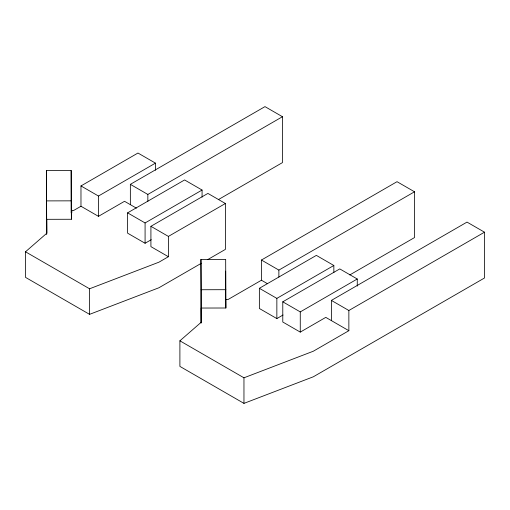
<?xml version="1.0" encoding="UTF-8"?>
<svg xmlns="http://www.w3.org/2000/svg" width="510" height="510" viewBox="0 0 510 510"><rect width="100%" height="100%" fill="white"/><g stroke="black" fill="none" stroke-linecap="round" stroke-linejoin="round"><path stroke-width="0.76" d="M46.729 234.173L46.455 170.582L71.183 170.531L71.381 219.268L46.812 219.319L46.895 233.153L25.5 251.793L25.5 277.363L89.562 314.351L158.91 287.767L201.399 263.236M71.381 219.268L71.751 210.585L73.465 210.585L80.975 206.25L98.462 216.342L124.529 201.297L136.406 208.156M331.379 320.605L331.379 300.409L467.013 222.099L484.5 232.19L484.5 277.988L313.312 376.794L243.958 403.378L179.896 366.397L179.896 340.82L201.297 322.18L201.208 308.046L225.873 308.002L225.675 259.38L200.946 259.431L201.08 322.957M80.975 206.25L80.975 185.94L137.968 153.032L155.454 163.13L155.454 170.251M80.975 185.94L98.462 196.031L155.454 163.13M130.356 204.663L130.356 184.346L264.983 106.622L282.463 116.713L282.463 162.601L218.586 199.48M130.356 184.346L147.843 194.444L282.463 116.713M151.26 239.7L145.082 243.264L127.602 233.166L127.602 212.855L184.594 179.953L202.075 190.045L202.075 197.166M127.602 212.855L145.082 222.953L202.075 190.045M225.388 203.503L168.396 236.41L168.396 256.721L150.915 246.63L150.915 226.312L207.901 193.411L225.388 203.503L225.388 249.39L207.57 259.679M168.396 256.721L158.91 262.197L89.562 288.781L25.5 251.793M225.873 308.002L225.822 299.612L227.868 299.612L261.445 280.226L261.445 260.03L397.029 181.688L414.515 191.785L414.515 237.577L349.79 274.935M261.445 260.03L278.874 270.096L414.515 191.785M283.056 315.001L276.853 318.584L259.367 308.493L259.367 288.297L316.359 255.389L333.846 265.487L333.846 272.601M259.367 288.297L276.853 298.388L333.846 265.487M484.5 232.19L348.859 310.501L348.859 330.697L325.782 317.373L300.269 332.106L282.782 322.014L282.782 301.812L339.775 268.91L357.261 279.002L357.261 286.123M282.782 301.812L300.269 311.91L357.261 279.002M348.859 330.697L313.312 351.224L243.958 377.808L179.896 340.82M46.652 200.895L71.374 200.844M200.946 259.431L201.144 289.744L225.866 289.693M331.379 300.409L348.859 310.501M261.445 280.226L267.476 283.713M150.915 226.312L168.396 236.41M46.595 234.147L46.455 170.582M225.675 271.135L225.681 299.338M201.144 289.744L201.15 322.9M71.183 170.531L71.19 212.951M300.269 311.91L300.269 332.106M278.874 270.096L278.874 277.083M276.853 298.388L276.853 318.584M243.958 377.808L243.958 403.378M147.843 194.444L147.843 201.476M145.082 222.953L145.082 243.264M98.462 196.031L98.462 216.342M89.562 288.781L89.562 314.351M71.751 210.585L71.751 212.912"/></g></svg>
